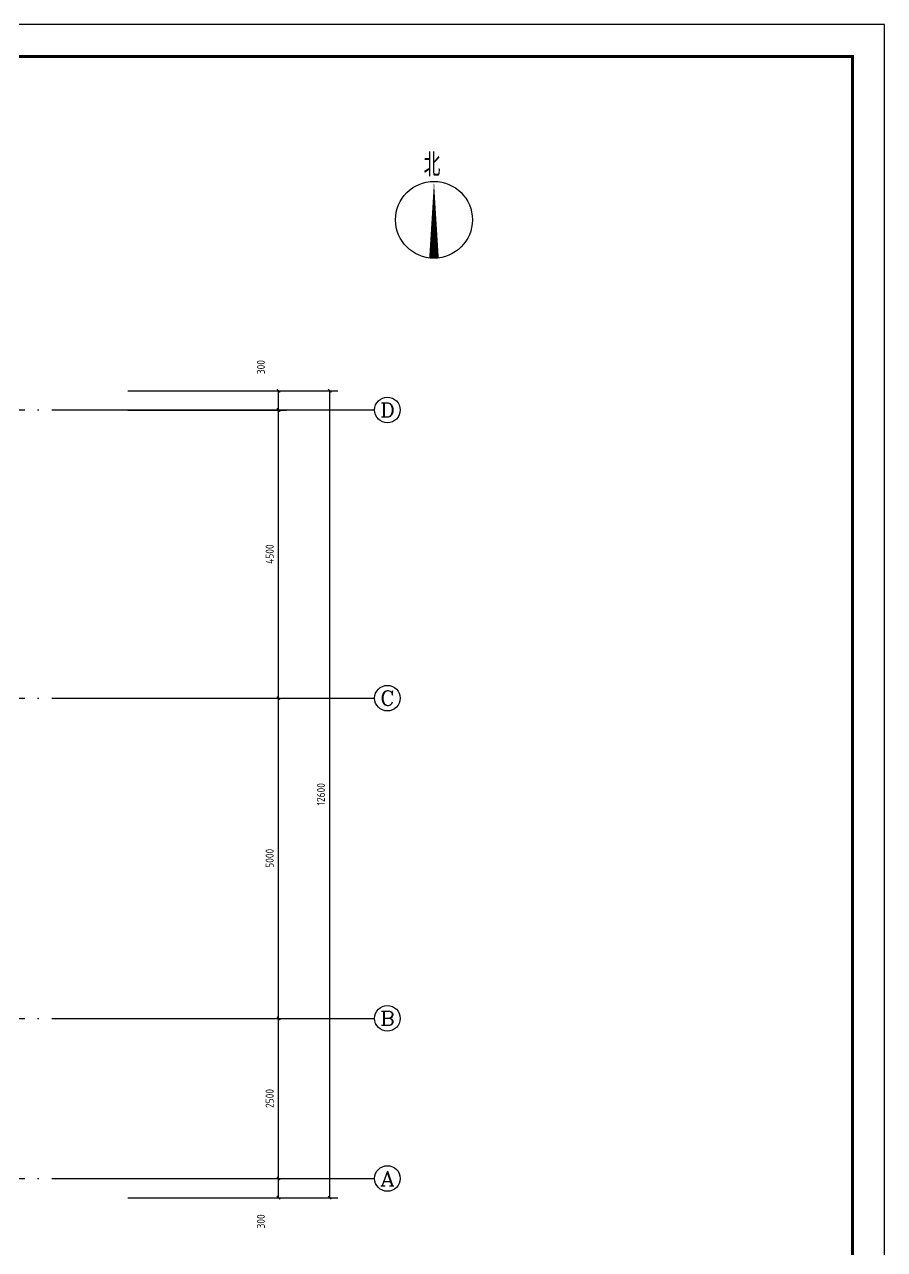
# Model space of a CAD drawing. Extents: x 5136380 to 5447195, y -425726 to -253846.
# Drawn here: x 5346298 to 5359721, y -389302 to -370173 of the extents above; entities that cross this region are included whole.
import ezdxf
from ezdxf.enums import TextEntityAlignment as Align

# ---------------------------------------------------------------- set-up
doc = ezdxf.new("R2010")
doc.units = 0
doc.header["$LTSCALE"] = 1000
doc.header["$MEASUREMENT"] = 0
doc.linetypes.add('DOTE', pattern=[2.42, 2, -0.2, 0.02, -0.2])
doc.layers.get('0').update_dxf_attribs({"linetype": 'CONTINUOUS'})
doc.layers.get('Defpoints').update_dxf_attribs({"linetype": 'CONTINUOUS'})
for name, color, linetype in [('AXIS', 3, 'CONTINUOUS'), ('AXIS_TEXT', 7, 'CONTINUOUS'), ('DIM_SYMB', 3, 'CONTINUOUS'), ('DOTE', 252, 'CONTINUOUS'), ('PUB_TEXT', 7, 'CONTINUOUS'), ('PUB_TITLE', 4, 'CONTINUOUS')]:
    doc.layers.add(name, color=color, linetype=linetype)
doc.styles.add('_TCH_AXIS', font='COMPLEX', dxfattribs={"bigfont": 'GBCBIG'})
doc.styles.add('_TCH_DIM', font='SIMPLEX', dxfattribs={"bigfont": 'GBCBIG'})
doc.styles.add('COMPLEX', font='COMPLEX')
doc.styles.add('sceie', font='sceie.shx', dxfattribs={"bigfont": 'sceic.shx'})
doc.dimstyles.new('副本 STANDARD', dxfattribs={"dimscale": 50, "dimtxt": 2.5, "dimasz": 1, "dimexe": 2.5, "dimexo": 3, "dimgap": 1.5, "dimtad": 1, "dimdec": 0, "dimzin": 0, "dimdsep": 46, "dimtxsty": 'sceie', "dimblk": 'ARCHTICK', "dimcen": 0.09, "dimadec": 0, "dimazin": 0, "dimtfac": 1, "dimtdec": 0, "dimtix": 1, "dimtmove": 2, "dimatfit": 3, "dimfxl": 0, "dimtolj": 1, "dimtzin": 0, "dimarcsym": 0})

# ---------------------------------------------------------------- blocks, each defined once
blk = doc.blocks.new('_ArchTick')
at = {"color": 0, "linetype": 'ByBlock', "const_width": 0.4}
blk.add_lwpolyline([(-0.5, -0.5), (0.5, 0.5)], dxfattribs=at)
blk = doc.blocks.new('*D222')
at = {"color": 0, "lineweight": -2, "transparency": 16777216}
for p, q in [((5347912, -388193), (5350387, -388193)), ((5350262, -388493), (5350262, -388193)), ((5347912, -388493), (5350387, -388493))]:
    blk.add_line(p, q, dxfattribs=at)
at = {"layer": 'Defpoints', "color": 0, "transparency": 16777216}
for p in [(5347762, -388193), (5350262, -388193), (5347762, -388493)]:
    blk.add_point(p, dxfattribs=at)
at = {"color": 0, "lineweight": -2, "transparency": 16777216, "xscale": 50, "yscale": 50, "zscale": 50}
for p, rotation in [((5350262, -388193), 90), ((5350262, -388493), 270)]:
    blk.add_blockref('_ArchTick', p, dxfattribs=dict(at, rotation=rotation))
at = {"color": 0, "transparency": 16777216, "insert": (5349987, -388863), "char_height": 125, "attachment_point": 5, "rotation": 90, "style": 'sceie'}
blk.add_mtext('\\A1;300', dxfattribs=at)
blk = doc.blocks.new('*D223')
at = {"color": 0, "lineweight": -2, "transparency": 16777216}
for p, q in [((5347912, -385693), (5350387, -385693)), ((5350262, -388193), (5350262, -385693)), ((5347912, -388193), (5350387, -388193))]:
    blk.add_line(p, q, dxfattribs=at)
at = {"layer": 'Defpoints', "color": 0, "transparency": 16777216}
for p in [(5347762, -385693), (5350262, -385693), (5347762, -388193)]:
    blk.add_point(p, dxfattribs=at)
at = {"color": 0, "lineweight": -2, "transparency": 16777216, "xscale": 50, "yscale": 50, "zscale": 50}
for p, rotation in [((5350262, -385693), 90), ((5350262, -388193), 270)]:
    blk.add_blockref('_ArchTick', p, dxfattribs=dict(at, rotation=rotation))
at = {"color": 0, "transparency": 16777216, "insert": (5350124, -386943), "char_height": 125, "attachment_point": 5, "rotation": 90, "style": 'sceie'}
blk.add_mtext('\\A1;2500', dxfattribs=at)
blk = doc.blocks.new('*D224')
at = {"color": 0, "lineweight": -2, "transparency": 16777216}
for p, q in [((5347912, -380693), (5350387, -380693)), ((5350262, -385693), (5350262, -380693)), ((5347912, -385693), (5350387, -385693))]:
    blk.add_line(p, q, dxfattribs=at)
at = {"layer": 'Defpoints', "color": 0, "transparency": 16777216}
for p in [(5347762, -380693), (5350262, -380693), (5347762, -385693)]:
    blk.add_point(p, dxfattribs=at)
at = {"color": 0, "lineweight": -2, "transparency": 16777216, "xscale": 50, "yscale": 50, "zscale": 50}
for p, rotation in [((5350262, -380693), 90), ((5350262, -385693), 270)]:
    blk.add_blockref('_ArchTick', p, dxfattribs=dict(at, rotation=rotation))
at = {"color": 0, "transparency": 16777216, "insert": (5350124, -383193), "char_height": 125, "attachment_point": 5, "rotation": 90, "style": 'sceie'}
blk.add_mtext('\\A1;5000', dxfattribs=at)
blk = doc.blocks.new('*D225')
at = {"color": 0, "lineweight": -2, "transparency": 16777216}
for p, q in [((5347912, -376193), (5350387, -376193)), ((5350262, -380693), (5350262, -376193)), ((5347912, -380693), (5350387, -380693))]:
    blk.add_line(p, q, dxfattribs=at)
at = {"layer": 'Defpoints', "color": 0, "transparency": 16777216}
for p in [(5347762, -376193), (5350262, -376193), (5347762, -380693)]:
    blk.add_point(p, dxfattribs=at)
at = {"color": 0, "lineweight": -2, "transparency": 16777216, "xscale": 50, "yscale": 50, "zscale": 50}
for p, rotation in [((5350262, -376193), 90), ((5350262, -380693), 270)]:
    blk.add_blockref('_ArchTick', p, dxfattribs=dict(at, rotation=rotation))
at = {"color": 0, "transparency": 16777216, "insert": (5350124, -378443), "char_height": 125, "attachment_point": 5, "rotation": 90, "style": 'sceie'}
blk.add_mtext('\\A1;4500', dxfattribs=at)
blk = doc.blocks.new('*D226')
at = {"color": 0, "lineweight": -2, "transparency": 16777216}
for p, q in [((5347912, -375893), (5350387, -375893)), ((5350262, -376193), (5350262, -375893)), ((5347912, -376193), (5350387, -376193))]:
    blk.add_line(p, q, dxfattribs=at)
at = {"layer": 'Defpoints', "color": 0, "transparency": 16777216}
for p in [(5347762, -375893), (5350262, -375893), (5347762, -376193)]:
    blk.add_point(p, dxfattribs=at)
at = {"color": 0, "lineweight": -2, "transparency": 16777216, "xscale": 50, "yscale": 50, "zscale": 50}
for p, rotation in [((5350262, -375893), 90), ((5350262, -376193), 270)]:
    blk.add_blockref('_ArchTick', p, dxfattribs=dict(at, rotation=rotation))
at = {"color": 0, "transparency": 16777216, "insert": (5349987, -375523), "char_height": 125, "attachment_point": 5, "rotation": 90, "style": 'sceie'}
blk.add_mtext('\\A1;300', dxfattribs=at)
blk = doc.blocks.new('*D227')
at = {"color": 0, "lineweight": -2, "transparency": 16777216}
for p, q in [((5347912, -375893), (5351187, -375893)), ((5351062, -388493), (5351062, -375893)), ((5347912, -388493), (5351187, -388493))]:
    blk.add_line(p, q, dxfattribs=at)
at = {"layer": 'Defpoints', "color": 0, "transparency": 16777216}
for p in [(5347762, -375893), (5351062, -375893), (5347762, -388493)]:
    blk.add_point(p, dxfattribs=at)
at = {"color": 0, "lineweight": -2, "transparency": 16777216, "xscale": 50, "yscale": 50, "zscale": 50}
for p, rotation in [((5351062, -375893), 90), ((5351062, -388493), 270)]:
    blk.add_blockref('_ArchTick', p, dxfattribs=dict(at, rotation=rotation))
at = {"color": 0, "transparency": 16777216, "insert": (5350924, -382193), "char_height": 125, "attachment_point": 5, "rotation": 90, "style": 'sceie'}
blk.add_mtext('\\A1;12600', dxfattribs=at)
blk = doc.blocks.new('_AXISO')
blk.add_circle((0, 0), 0.5)
at = {"layer": 'AXIS_TEXT', "style": 'COMPLEX', "width": 1.041667}
blk.add_attdef('A', text='', height=0.56, dxfattribs=at).set_placement((-0.25, -0.28), (0.25, -0.28), align=Align.FIT)

msp = doc.modelspace()

# ---------------------------------------------------------------- linework, layer by layer
at = {"layer": 'AXIS', "color": 0}
for p, q in [((5347762, -376192.7), (5351762, -376192.7)), ((5347762, -380692.7), (5351762, -380692.7)), ((5347762, -385692.7), (5351762, -385692.7)), ((5347762, -388192.7), (5351762, -388192.7))]:
    msp.add_line(p, q, dxfattribs=at)
at = {"layer": 'DIM_SYMB'}
msp.add_lwpolyline([(5352688.9, -373823, 150, 0, 0), (5352688.9, -372623, 0, 0, 0)], format="xyseb", dxfattribs=at)
msp.add_circle((5352688.9, -373223), 600, dxfattribs=at)
at = {"layer": 'DOTE', "linetype": 'DOTE'}
for p, q in [((5327362, -376192.7), (5347762, -376192.7)), ((5327362, -380692.7), (5347762, -380692.7)), ((5327362, -385692.7), (5347762, -385692.7)), ((5327362, -388192.7), (5347762, -388192.7))]:
    msp.add_line(p, q, dxfattribs=at)
at = {"layer": 'PUB_TITLE', "color": 4}
msp.add_lwpolyline([(5317671, -399873.5), (5359721, -399873.5), (5359721, -370173.5), (5317671, -370173.5)], close=True, dxfattribs=at)
at = {"layer": 'PUB_TITLE', "color": 4, "const_width": 50}
msp.add_lwpolyline([(5318921, -399373.5), (5359221, -399373.5), (5359221, -370673.5), (5318921, -370673.5)], close=True, dxfattribs=at)

# ---------------------------------------------------------------- block references
at = {"layer": 'AXIS', "color": 0}
ref = msp.add_blockref('_AXISO', (5351962, -376192.7), dxfattribs=dict(at, xscale=400, yscale=400, zscale=400))
ref.add_attrib('A', 'D', dxfattribs={"layer": 'AXIS_TEXT', "color": 0, "height": 226.3, "style": '_TCH_AXIS', "width": 1.235294}).set_placement((5351848.9, -376305.9), (5352075.1, -376305.9), align=Align.FIT)
ref = msp.add_blockref('_AXISO', (5351962, -380692.7), dxfattribs=dict(at, xscale=400, yscale=400, zscale=400))
ref.add_attrib('A', 'C', dxfattribs={"layer": 'AXIS_TEXT', "color": 0, "height": 226.3, "style": '_TCH_AXIS', "width": 1.4}).set_placement((5351848.9, -380805.9), (5352075.1, -380805.9), align=Align.FIT)
ref = msp.add_blockref('_AXISO', (5351962, -385692.7), dxfattribs=dict(at, xscale=400, yscale=400, zscale=400))
ref.add_attrib('A', 'B', dxfattribs={"layer": 'AXIS_TEXT', "color": 0, "height": 226.3, "style": '_TCH_AXIS', "width": 1.235294}).set_placement((5351848.9, -385805.9), (5352075.1, -385805.9), align=Align.FIT)
ref = msp.add_blockref('_AXISO', (5351962, -388192.7), dxfattribs=dict(at, xscale=400, yscale=400, zscale=400))
ref.add_attrib('A', 'A', dxfattribs={"layer": 'AXIS_TEXT', "color": 0, "height": 226.3, "style": '_TCH_AXIS', "width": 1.166667}).set_placement((5351848.9, -388305.9), (5352075.1, -388305.9), align=Align.FIT)

# ---------------------------------------------------------------- texts
at = {"layer": 'PUB_TEXT', "style": '_TCH_DIM'}
msp.add_text('北', height=361.7, dxfattribs=at).set_placement((5352528.3, -372546.2))

# ---------------------------------------------------------------- dimensions: what is measured, and where the dimension line sits
at = {"color": 0}
for base, p1, p2, picture, middle in [((5350262, -375892.7), (5347762, -376192.7), (5347762, -375892.7), '*D226', (5349987, -375522.7)), ((5350262, -388192.7), (5347762, -388492.7), (5347762, -388192.7), '*D222', (5349987, -388862.7))]:
    dim = msp.add_linear_dim(base=base, p1=p1, p2=p2, angle=90, dimstyle='副本 STANDARD', dxfattribs=at)
    dim.commit()
    dim.dimension.update_dxf_attribs({"geometry": picture, "text_midpoint": middle, "dimtype": 161})
for p1, p2, distance, picture, middle in [((5347762, -388492.7), (5347762, -375892.7), -3300, '*D227', (5350924.5, -382192.7)), ((5347762, -380692.7), (5347762, -376192.7), -2500, '*D225', (5350124.5, -378442.7)), ((5347762, -385692.7), (5347762, -380692.7), -2500, '*D224', (5350124.5, -383192.7)), ((5347762, -388192.7), (5347762, -385692.7), -2500, '*D223', (5350124.5, -386942.7))]:
    dim = msp.add_aligned_dim(p1=p1, p2=p2, distance=distance, dimstyle='副本 STANDARD', dxfattribs=at)
    dim.commit()
    dim.dimension.update_dxf_attribs({"geometry": picture, "text_midpoint": middle})

doc.saveas('drawing.dxf')
